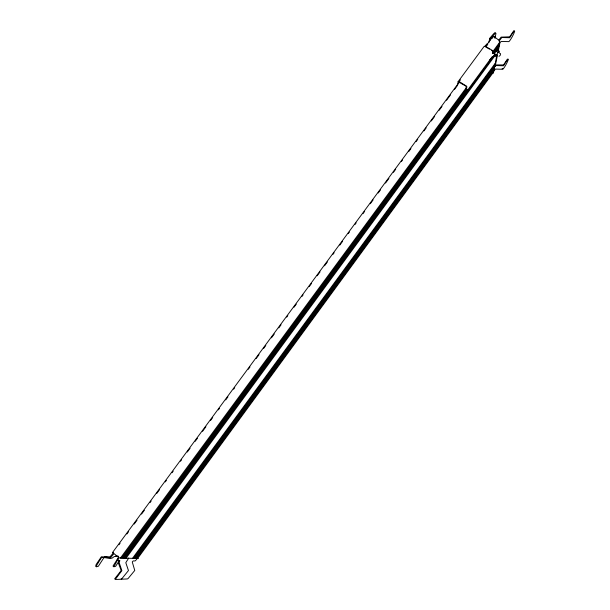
<?xml version="1.0" encoding="UTF-8"?>
<svg xmlns="http://www.w3.org/2000/svg" width="610" height="610" viewBox="0 0 610 610"><rect width="100%" height="100%" fill="white"/><g stroke="black" fill="none" stroke-linecap="round" stroke-linejoin="round"><path stroke-width="0.91" d="M114.611 578.913L120.841 570.983L121.016 570.03L118.355 562.977L119.179 560.338M457.668 84.958L458.102 81.687L484.119 46.413L485.575 46.413L491.873 50.119L493.048 51.675L493.132 53.726L497.074 49.517L497.524 49.623L497.219 50.851M458.545 83.722L458.758 82.083L460.458 79.788M488.831 42.616L489.792 38.186L493.734 33.68L494.962 32.643L495.32 33.077M492.468 38.216C492.567 33.695 497.844 40.26 499.529 40.412L499.537 42.464L492.773 51.675M494.977 38.453L495.968 33.451L495.602 33.016L490.432 38.567L490.28 40.024M496.692 55.678L495.373 63.112L132.423 558.447M498.217 51.293L499.887 43.035L501.039 41.442L508.877 41.633C512.293 38.544 519.514 21.579 509.739 37.713L501.832 37.523L499.026 41.099M497.28 55.182L496.037 56.364L494.237 55.304L495.084 52.46L497.295 50.081L499.11 51.156L498.812 52.582M499.11 51.156L497.859 52.33L496.037 56.364M486.597 44.591L486.917 43.981L484.698 46.345M496.959 50.691L497.295 50.081M117.905 558.203L117.128 560.049M118.576 558.729L117.799 560.575L119.857 560.62L119.148 562.611L121.87 570.647L115.237 579.5L127.383 578.943L128.169 578.448L134.757 570.457L132.263 561.955L133.232 560.918L135.069 560.964L136.823 559.256M117.638 559.858L113.826 566.827L115.641 566.301L119.331 560.643M136.526 558.577L493.94 70.226L494.291 68.465L135.511 558.546M493.132 71.95L495.396 69.082L502.823 69.281C505.972 66.345 512.979 50.333 503.593 65.766L496.113 65.567L495.167 66.368L497.478 54.969L496.403 56.425M137.532 558.607L493.589 71.972L493.94 70.226M124.92 558.211L494.039 55.541M126.018 558.241L495.35 55.129M128.664 558.112L125.805 562.71L128.466 570.548L121.443 579.218L121.138 578.928M133.46 558.478L495.007 64.912L495.373 63.112M134.49 558.508L494.649 66.696L495.007 64.912M498.904 39.978L501.123 37.118L509.67 36.844L513.788 30.736M120.429 558.066L466.833 86.978M121.565 558.104L466.429 88.961M492.941 52.864L499.14 44.416L499.537 42.464M122.694 558.135L466.635 90.089M495.938 50.18L498.751 46.345L499.14 44.416M123.807 558.173L492.163 56.715M497.241 49.799L498.37 48.259L498.751 46.345M138.317 558.486L119.575 558.043L112.53 552.5L459.406 81.954M485.4 46.695L492.743 36.737M118.95 544.753L120.078 543.22M126.857 534.024L128.55 531.729M134.2 524.066L137.021 520.231M141.543 514.1L144.364 510.273M150.014 502.609L151.143 501.077M156.793 493.414L159.614 489.578M165.264 481.915L166.393 480.383M172.043 472.719L173.171 471.187M180.514 461.229L181.643 459.696M187.293 452.033L190.114 448.197M195.2 441.304L197.457 438.239M202.543 431.339L205.928 426.741M210.45 420.61L212.707 417.545M218.357 409.882L219.486 408.349M225.7 399.924L227.957 396.858M233.607 389.195L234.736 387.663M248.293 369.263L249.986 366.968M256.2 358.535L259.021 354.707M263.535 348.577L265.8 345.512M271.442 337.848L274.271 334.013M278.785 327.883L281.05 324.817M286.692 317.154L287.829 315.622M294.035 307.196L296.3 304.131M301.942 296.468L303.079 294.935M309.285 286.502L311.55 283.437M317.192 275.773L320.021 271.946M324.535 265.815L327.364 261.98M333.007 254.317L334.135 252.784M339.785 245.121L342.614 241.293M348.257 233.63L349.385 232.097M355.035 224.434L356.164 222.902M362.942 213.706L364.635 211.403M370.285 203.74L373.106 199.912M378.192 193.012L380.449 189.946M385.535 183.053L388.921 178.455M393.442 172.325L395.699 169.26M401.349 161.597L402.478 160.064M408.692 151.631L410.949 148.565M416.035 141.673L417.728 139.37M423.942 130.944L426.199 127.871M431.285 120.978L434.671 116.38M439.192 110.25L442.014 106.414M446.535 100.284L450.485 94.924M454.442 89.556L457.264 85.728M486.071 46.642L487.764 44.347M113.346 552.965L109.617 557.311L101.374 556.755L96.197 564.433L95.602 566.37M113.757 553.85L110.357 558.036L102.175 557.441L101.336 557.868L96.906 564.898L96.311 566.835L98.332 566.271L103.753 557.944L104.592 557.517L111.836 558.287L114.459 556.465L118.004 556.595M489.83 59.727L494.55 55.281M494.878 65.788L496.41 64.919L503.532 64.934L507.451 59.056M468.083 89.365L466.932 90.593L466.551 90.31L466.734 86.323L459.521 81.755L458.102 81.687M494.435 37.126L495.32 36.653M493.772 36.737L494.664 36.264M118.592 557.342L113.102 565.859L113.163 566.393L114.253 566.393M492.468 53.337L496.868 49.235M458.758 82.083L466.208 86.3L466.269 90.196M502.068 68.793L502.762 68.457M498.988 56.372L500.215 55.35L500.581 53.741L498.126 52.3M498.37 48.259L497.798 50.165M494.649 66.696L494.291 68.465M493.589 71.972L493.154 73.269L492.461 73.246M115.572 556.007L118.241 556.114M112.53 552.5L113.414 552.546M104.722 556.625L110.158 557.197M496.052 51.263L497.859 52.33M485.507 46.802L489.441 49.12M494.512 53.878L496.319 54.946M491.797 50.508L492.224 50.897M489.502 38.895L489.632 39.642"/></g></svg>
